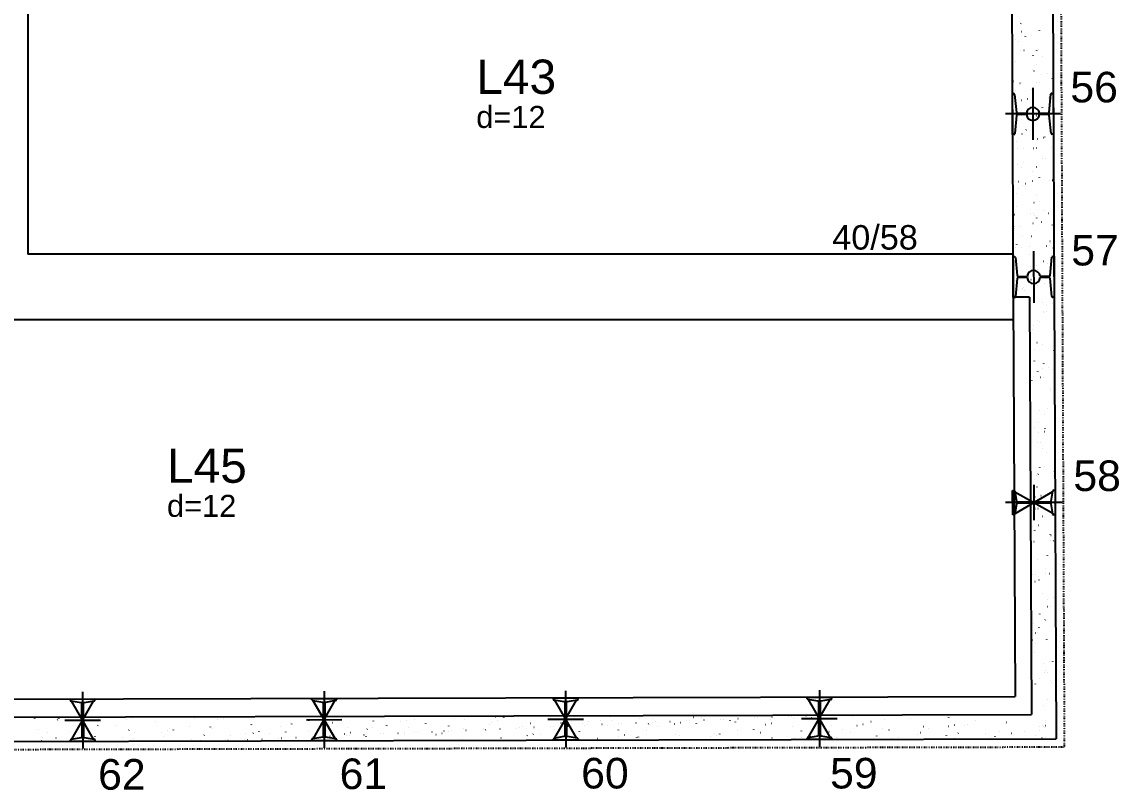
# Model space of a CAD drawing. Header units: millimetres. Extents: x 4424 to 9312, y 4538 to 9372.
# Drawn here: x 7667 to 8340, y 4545 to 5016 of the extents above; entities that cross this region are included whole.
import ezdxf

# ---------------------------------------------------------------- set-up
doc = ezdxf.new("R2010")
doc.units = ezdxf.units.MM
doc.linetypes.add('ESTILO_TQS_0003', pattern=[1.5, 0.5, -0.4, 0.1, -0.5])
for name, color, linetype in [('1', 4, 'Continuous'), ('11', 22, 'Continuous'), ('13', 76, 'Continuous'), ('19', 5, 'Continuous'), ('24', 5, 'ESTILO_TQS_0003'), ('49', 20, 'Continuous'), ('51', 6, 'Continuous'), ('52', 21, 'Continuous'), ('8', 5, 'Continuous')]:
    doc.layers.add(name, color=color, linetype=linetype)
doc.styles.get("Standard").update_dxf_attribs({"font": 'arial.ttf'})

# ---------------------------------------------------------------- blocks, each defined once
blk = doc.blocks.new('_H9EFD498501-001')
for p, q in [((3366.142408, 199.77545), (3366.21563, 199.791683)), ((3369.803518, 200.587099), (3369.87674, 200.603332)), ((3380.198717, 198.944015), (3380.244374, 199.003516)), ((3380.957678, 199.773054), (3380.967467, 199.847413)), ((3404.916519, 195.480906), (3404.989741, 195.497139)), ((3405.165756, 199.856004), (3405.211413, 199.915506)), ((3415.956619, 195.498204), (3415.966408, 195.572562)), ((3422.123736, 199.295654), (3422.196958, 199.311887)), ((3425.784846, 200.107303), (3425.858068, 200.123536)), ((3439.971245, 197.828603), (3439.981035, 197.902962)), ((3460.897847, 195.00111), (3460.971069, 195.017343)), ((3463.883082, 199.378239), (3463.892872, 199.452598)), ((3478.105064, 198.815858), (3478.178286, 198.832091)), ((3481.766174, 199.627507), (3481.839396, 199.64374)), ((3487.721499, 200.370188), (3487.731288, 200.444546)), ((3498.778888, 195.352255), (3498.824545, 195.411757)), ((3498.984813, 195.884152), (3498.994602, 195.95851)), ((3522.89665, 197.433788), (3522.906439, 197.508147)), ((3523.745927, 196.264244), (3523.791584, 196.323746)), ((3534.086392, 198.336062), (3534.159614, 198.352295)), ((3537.747502, 199.147711), (3537.820724, 199.163944)), ((3546.735066, 198.425737), (3546.744855, 198.500095)), ((3548.712966, 197.176233), (3548.758624, 197.235735)), ((3570.749693, 200.756136), (3570.759482, 200.830494)), ((3573.680005, 198.088223), (3573.725663, 198.147724)), ((3581.910217, 195.489337), (3581.920007, 195.563695)), ((3590.06772, 197.856266), (3590.140942, 197.872499)), ((3593.72883, 198.667914), (3593.802052, 198.684147)), ((3598.647044, 199.000212), (3598.692702, 199.059713)), ((3605.748633, 196.481285), (3605.758423, 196.555644)), ((3619.870201, 195.033078), (3619.915858, 195.092579)), ((3623.614084, 199.912201), (3623.659741, 199.971702)), ((3629.76326, 198.811685), (3629.773049, 198.886043)), ((3644.83724, 195.945067), (3644.882897, 196.004568)), ((3646.049048, 197.37647), (3646.12227, 197.392703)), ((3648.581123, 200.82419), (3648.62678, 200.883692)), ((3649.710158, 198.188118), (3649.78338, 198.204351)), ((3653.675097, 200.361321), (3653.684887, 200.435679)), ((3662.890154, 201.110053), (3662.963376, 201.126286)), ((3669.804279, 196.857056), (3669.849936, 196.916558)), ((3677.513513, 201.353269), (3677.515247, 201.366436)), ((3688.776827, 196.867233), (3688.786617, 196.941592)), ((3692.874718, 195.204405), (3692.949647, 195.207676)), ((3694.771318, 197.769045), (3694.816975, 197.828547)), ((3702.030376, 196.896674), (3702.103598, 196.912907)), ((3702.990082, 195.646051), (3703.06501, 195.649322)), ((3704.863297, 195.727837), (3704.938226, 195.731109)), ((3705.691486, 197.708322), (3705.764708, 197.724555)), ((3712.688665, 198.41687), (3712.698454, 198.491228)), ((3713.704874, 196.113869), (3713.779803, 196.11714)), ((3717.341359, 195.557206), (3717.387016, 195.616707)), ((3718.871482, 200.630257), (3718.944704, 200.64649)), ((3719.738357, 198.681034), (3719.784014, 198.740536)), ((3723.820237, 196.555515), (3723.895166, 196.558786)), ((3725.693453, 196.637301), (3725.768381, 196.640573)), ((3734.535029, 197.023333), (3734.609958, 197.026604)), ((3736.527081, 199.408818), (3736.53687, 199.483176)), ((3742.308398, 196.469195), (3742.354055, 196.528696)), ((3744.650393, 197.464979), (3744.725321, 197.468251)), ((3744.705396, 199.593024), (3744.751053, 199.652525)), ((3746.523608, 197.546766), (3746.598537, 197.550037)), ((3747.790395, 194.922782), (3747.800184, 194.99714)), ((3755.365185, 197.932797), (3755.440113, 197.936069)), ((3758.011703, 196.416878), (3758.084926, 196.433111)), ((3761.672813, 197.228526), (3761.746036, 197.244759)), ((3765.480548, 198.374443), (3765.555477, 198.377715)), ((3767.275437, 197.381184), (3767.321094, 197.440685)), ((3767.353763, 198.45623), (3767.428692, 198.459501)), ((3769.672435, 200.505013), (3769.718092, 200.564514)), ((3771.702232, 196.472418), (3771.712022, 196.546777)), ((3774.85281, 200.150461), (3774.926032, 200.166694)), ((3776.19534, 198.842261), (3776.270269, 198.845533)), ((3786.310703, 199.283908), (3786.385632, 199.287179)), ((3788.183919, 199.365694), (3788.258847, 199.368966)), ((3792.242476, 198.293173), (3792.288133, 198.352675)), ((3794.639474, 201.417002), (3794.685131, 201.476503)), ((3795.540648, 197.464367), (3795.550438, 197.538725)), ((3797.025496, 199.751726), (3797.100424, 199.754997)), ((3807.140859, 200.193372), (3807.215787, 200.196643)), ((3809.014074, 200.275158), (3809.089003, 200.27843)), ((3813.993031, 195.937082), (3814.066253, 195.953315)), ((3817.209515, 199.205162), (3817.255172, 199.264664)), ((3817.654141, 196.74873), (3817.727364, 196.764963)), ((3817.855651, 200.66119), (3817.93058, 200.664461)), ((3819.555275, 199.794766), (3819.565064, 199.869124)), ((3827.971014, 201.102836), (3828.045943, 201.106108)), ((3829.84423, 201.184623), (3829.919158, 201.187894)), ((3830.834137, 199.670665), (3830.90736, 199.686898)), ((3838.685806, 201.570654), (3838.760735, 201.573926)), ((3842.176554, 200.117151), (3842.222211, 200.176653)), ((3843.467112, 201.344402), (3843.476902, 201.418761)), ((3854.554216, 195.519915), (3854.564005, 195.594274)), ((3867.143593, 201.029141), (3867.18925, 201.088642)), ((3869.974359, 195.457285), (3870.047581, 195.473518)), ((3873.635469, 196.268934), (3873.708691, 196.285167)), ((3878.568842, 197.850315), (3878.578632, 197.924673)), ((3886.815465, 199.190869), (3886.888687, 199.207102)), ((3902.48068, 199.399951), (3902.490469, 199.474309)), ((3925.955687, 194.977489), (3926.028909, 194.993722)), ((3926.319096, 200.391899), (3926.328885, 200.466258)), ((3929.616797, 195.789138), (3929.690019, 195.805371)), ((3935.789686, 195.613402), (3935.835344, 195.672904)), ((3937.58241, 195.905863), (3937.592199, 195.980222)), ((3942.796793, 198.711073), (3942.870015, 198.727306)), ((3960.756725, 196.525392), (3960.802383, 196.584893)), ((3961.494247, 197.4555), (3961.504036, 197.529858)), ((3368.206365, 192.956619), (3368.216155, 193.030978)), ((3373.943693, 190.792309), (3373.98935, 190.851811)), ((3388.075413, 191.747323), (3388.148635, 191.763556)), ((3391.736523, 192.558971), (3391.809745, 192.575204)), ((3392.118202, 194.506255), (3392.127992, 194.580614)), ((3398.910732, 191.704299), (3398.956389, 191.7638)), ((3403.205306, 188.681769), (3403.215095, 188.756127)), ((3423.877771, 192.616288), (3423.923428, 192.675789)), ((3427.219933, 191.012168), (3427.229722, 191.086526)), ((3444.056741, 191.267527), (3444.129963, 191.28376)), ((3445.100927, 188.649154), (3445.146585, 188.708655)), ((3447.717851, 192.079175), (3447.791073, 192.095408)), ((3448.84481, 193.528277), (3448.890467, 193.587778)), ((3451.13177, 192.561804), (3451.141559, 192.636163)), ((3470.067967, 189.561143), (3470.113624, 189.620644)), ((3473.811849, 194.440266), (3473.857506, 194.499767)), ((3474.970186, 193.553753), (3474.979975, 193.628111)), ((3486.2335, 189.067717), (3486.243289, 189.142075)), ((3495.035006, 190.473132), (3495.080663, 190.532634)), ((3500.038069, 190.78773), (3500.111291, 190.803963)), ((3503.699179, 191.599379), (3503.772401, 191.615612)), ((3510.145337, 190.617353), (3510.155127, 190.691711)), ((3516.879175, 194.521314), (3516.952397, 194.537547)), ((3517.605046, 188.261292), (3517.650704, 188.320794)), ((3520.002045, 191.385121), (3520.047702, 191.444623)), ((3533.983753, 191.609301), (3533.993543, 191.68366)), ((3536.348838, 188.370337), (3536.423767, 188.373608)), ((3538.222054, 188.452123), (3538.296982, 188.455395)), ((3542.572085, 189.173282), (3542.617743, 189.232783)), ((3544.969084, 192.29711), (3545.014741, 192.356612)), ((3547.063631, 188.838155), (3547.138559, 188.841426)), ((3556.019397, 190.307934), (3556.092619, 190.324167)), ((3557.178994, 189.279801), (3557.253922, 189.283073)), ((3557.99838, 193.939701), (3558.008169, 194.014059)), ((3559.052209, 189.361588), (3559.127138, 189.364859)), ((3559.680507, 191.119583), (3559.753729, 191.135816)), ((3567.539125, 190.085271), (3567.584782, 190.144772)), ((3567.893786, 189.747619), (3567.968715, 189.750891)), ((3569.158905, 188.672902), (3569.168694, 188.74726)), ((3569.936123, 193.2091), (3569.98178, 193.268601)), ((3572.860503, 194.041518), (3572.933725, 194.057751)), ((3578.009149, 190.189265), (3578.084078, 190.192537)), ((3579.882365, 190.271052), (3579.957293, 190.274323)), ((3588.723941, 190.657083), (3588.79887, 190.660355)), ((3592.506164, 190.99726), (3592.551821, 191.056761)), ((3592.997321, 189.66485), (3593.00711, 189.739209)), ((3594.903162, 194.121089), (3594.948819, 194.18059)), ((3598.839305, 191.09873), (3598.914233, 191.102001)), ((3600.71252, 191.180516), (3600.787449, 191.183787)), ((3609.554097, 191.566548), (3609.629025, 191.569819)), ((3612.000724, 189.828138), (3612.073947, 189.844371)), ((3615.661834, 190.639787), (3615.735057, 190.65602)), ((3617.011947, 191.995249), (3617.021737, 192.069608)), ((3617.473203, 191.909249), (3617.51886, 191.968751)), ((3619.66946, 192.008194), (3619.744389, 192.011465)), ((3621.542675, 192.08998), (3621.617604, 192.093252)), ((3628.841831, 193.561722), (3628.915053, 193.577955)), ((3630.384252, 192.476012), (3630.459181, 192.479283)), ((3640.499615, 192.917658), (3640.574544, 192.92093)), ((3640.923785, 193.544886), (3640.933574, 193.619244)), ((3642.372831, 192.999444), (3642.44776, 193.002716)), ((3642.440242, 192.821238), (3642.485899, 192.88074)), ((3651.214408, 193.385476), (3651.289336, 193.388748)), ((3661.329771, 193.827122), (3661.4047, 193.830394)), ((3663.202986, 193.908909), (3663.277915, 193.91218)), ((3664.762201, 194.536834), (3664.77199, 194.611192)), ((3667.407281, 193.733227), (3667.452938, 193.792729)), ((3667.982052, 189.348342), (3668.055274, 189.364575)), ((3671.643162, 190.159991), (3671.716385, 190.176224)), ((3672.044563, 194.29494), (3672.119492, 194.298212)), ((3676.025515, 190.050798), (3676.035304, 190.125156)), ((3682.159926, 194.736587), (3682.234855, 194.739858)), ((3684.033142, 194.818373), (3684.10807, 194.821644)), ((3684.823158, 193.081926), (3684.896381, 193.098159)), ((3692.37432, 194.645217), (3692.419977, 194.704718)), ((3699.937352, 191.600434), (3699.947142, 191.674793)), ((3723.775768, 192.592383), (3723.785558, 192.666741)), ((3723.96338, 188.868546), (3724.036602, 188.884779)), ((3727.62449, 189.680195), (3727.697712, 189.696428)), ((3736.053374, 188.317489), (3736.099031, 188.376991)), ((3740.804486, 192.602129), (3740.877708, 192.618362)), ((3758.950919, 189.655983), (3758.960709, 189.730341)), ((3761.020413, 189.229478), (3761.06607, 189.28898)), ((3779.944708, 188.38875), (3780.01793, 188.404983)), ((3782.789336, 190.647932), (3782.799125, 190.72229)), ((3783.605818, 189.200399), (3783.67904, 189.216632)), ((3785.987452, 190.141468), (3786.033109, 190.200969)), ((3796.785814, 192.122333), (3796.859036, 192.138566)), ((3806.803962, 192.978331), (3806.813752, 193.052689)), ((3810.954491, 191.053457), (3811.000148, 191.112958)), ((3830.7158, 194.527967), (3830.725589, 194.602325)), ((3835.92153, 191.965446), (3835.967187, 192.024947)), ((3839.587146, 188.720602), (3839.660368, 188.736835)), ((3841.802903, 188.70348), (3841.812693, 188.777839)), ((3852.767142, 191.642537), (3852.840364, 191.65877)), ((3860.888569, 192.877435), (3860.934226, 192.936936)), ((3865.81753, 191.033879), (3865.827319, 191.108238)), ((3882.111726, 188.910301), (3882.157383, 188.969803)), ((3885.855608, 193.789424), (3885.901265, 193.848926)), ((3889.729367, 192.583516), (3889.739156, 192.657874)), ((3895.568474, 188.240806), (3895.641696, 188.257039)), ((3907.078765, 189.82229), (3907.124422, 189.881792)), ((3908.74847, 191.162741), (3908.821692, 191.178974)), ((3910.822647, 194.701413), (3910.868304, 194.760915)), ((3913.567783, 193.575464), (3913.577573, 193.649823)), ((3924.831097, 189.089428), (3924.840887, 189.163786)), ((3932.045804, 190.734279), (3932.091461, 190.793781)), ((3948.742934, 190.639064), (3948.752724, 190.713423)), ((3954.615845, 188.52244), (3954.661502, 188.581941)), ((3957.012843, 191.646269), (3957.0585, 191.70577)), ((3964.729798, 190.682945), (3964.80302, 190.699178)), ((3972.581351, 191.631013), (3972.59114, 191.705371)), ((3979.582884, 189.434429), (3979.628541, 189.49393)), ((3981.937015, 194.497693), (3982.010237, 194.513926)), ((3981.979882, 192.558258), (3982.025539, 192.617759)), ((3360.316587, 185.593339), (3360.316587, 185.593339)), ((3360.316587, 185.593339), (3360.316587, 185.593339)), ((3367.239192, 185.61021), (3367.239192, 185.61021)), ((3367.239192, 185.61021), (3367.239192, 185.61021)), ((3367.239192, 185.61021), (3367.239192, 185.61021)), ((3369.97244, 185.616872), (3369.97244, 185.616872)), ((3369.97244, 185.616872), (3369.97244, 185.616872)), ((3369.97244, 185.616872), (3369.97244, 185.616872)), ((3370.19981, 185.913186), (3370.245467, 185.972688)), ((3370.868196, 187.932574), (3370.941418, 187.948807)), ((3379.096909, 185.639109), (3379.096909, 185.639109)), ((3379.096909, 185.639109), (3379.096909, 185.639109)), ((3379.36689, 187.68982), (3379.376679, 187.764179)), ((3390.954625, 185.668008), (3390.954625, 185.668008)), ((3390.954625, 185.668008), (3390.954625, 185.668008)), ((3394.285152, 185.676125), (3394.285152, 185.676125)), ((3394.285152, 185.676125), (3394.285152, 185.676125)), ((3394.285152, 185.676125), (3394.285152, 185.676125)), ((3395.166849, 186.825176), (3395.212507, 186.884677)), ((3402.812341, 185.696906), (3402.812341, 185.696906)), ((3414.670058, 185.725805), (3414.670058, 185.725805)), ((3418.597863, 185.735378), (3418.597863, 185.735378)), ((3418.597863, 185.735378), (3418.597863, 185.735378)), ((3418.597863, 185.735378), (3418.597863, 185.735378)), ((3419.108443, 185.736622), (3419.108443, 185.736622)), ((3419.108443, 185.736622), (3419.108443, 185.736622)), ((3420.133888, 187.737165), (3420.179546, 187.796666)), ((3426.527774, 185.754704), (3426.527774, 185.754704)), ((3426.527774, 185.754704), (3426.527774, 185.754704)), ((3426.527774, 185.754704), (3426.527774, 185.754704)), ((3426.849524, 187.452778), (3426.922746, 187.469011)), ((3438.385491, 185.783603), (3438.390247, 185.819727)), ((3438.385491, 185.783603), (3438.385491, 185.783603)), ((3438.385491, 185.783603), (3438.385491, 185.783603)), ((3442.910575, 185.794631), (3442.910575, 185.794631)), ((3442.910575, 185.794631), (3442.910575, 185.794631)), ((3442.910575, 185.794631), (3442.910575, 185.794631)), ((3450.243207, 185.812501), (3450.243207, 185.812501)), ((3450.243207, 185.812501), (3450.243207, 185.812501)), ((3462.100924, 185.8414), (3462.100924, 185.8414)), ((3462.218873, 186.737317), (3462.228663, 186.811676)), ((3467.223287, 185.853884), (3467.223287, 185.853884)), ((3467.223287, 185.853884), (3467.223287, 185.853884)), ((3467.670968, 186.437314), (3467.716625, 186.496816)), ((3473.95864, 185.870299), (3473.95864, 185.870299)), ((3477.900299, 185.879905), (3477.900299, 185.879905)), ((3477.900299, 185.879905), (3477.900299, 185.879905)), ((3479.391825, 185.88354), (3479.391825, 185.88354)), ((3479.391825, 185.88354), (3479.391825, 185.88354)), ((3482.830852, 186.972982), (3482.904074, 186.989215)), ((3484.573164, 186.109762), (3484.648093, 186.113034)), ((3485.816357, 185.899197), (3485.816357, 185.899197)), ((3485.816357, 185.899197), (3485.816357, 185.899197)), ((3485.816357, 185.899197), (3485.816357, 185.899197)), ((3491.535998, 185.913137), (3491.535998, 185.913137)), ((3491.535998, 185.913137), (3491.535998, 185.913137)), ((3492.638007, 187.349303), (3492.683665, 187.408805)), ((3494.688528, 186.551409), (3494.763456, 186.55468)), ((3496.561743, 186.633195), (3496.636672, 186.636466)), ((3497.674073, 185.928096), (3497.674073, 185.928096)), ((3497.674073, 185.928096), (3497.674073, 185.928096)), ((3497.674073, 185.928096), (3497.674073, 185.928096)), ((3505.40332, 187.019226), (3505.478248, 187.022498)), ((3509.531789, 185.956995), (3509.531789, 185.956995)), ((3509.531789, 185.956995), (3509.531789, 185.956995)), ((3515.518683, 187.460873), (3515.593612, 187.464144)), ((3515.84871, 185.97239), (3515.84871, 185.97239)), ((3515.84871, 185.97239), (3515.84871, 185.97239)), ((3517.391898, 187.542659), (3517.466827, 187.545931)), ((3521.389506, 185.985894), (3521.389506, 185.985894)), ((3521.389506, 185.985894), (3521.389506, 185.985894)), ((3526.233475, 187.928691), (3526.308404, 187.931962)), ((3533.247222, 186.014792), (3533.247222, 186.014792)), ((3536.692155, 186.023188), (3536.692155, 186.023188)), ((3536.692155, 186.023188), (3536.692155, 186.023188)), ((3538.812179, 186.493186), (3538.885402, 186.509419)), ((3540.161421, 186.031643), (3540.161421, 186.031643)), ((3540.161421, 186.031643), (3540.161421, 186.031643)), ((3545.104939, 186.043691), (3545.104939, 186.043691)), ((3545.104939, 186.043691), (3545.104939, 186.043691)), ((3545.104939, 186.043691), (3545.104939, 186.043691)), ((3545.247067, 187.123265), (3545.256857, 187.197624)), ((3556.962655, 186.07259), (3556.962655, 186.07259)), ((3556.962655, 186.07259), (3556.962655, 186.07259)), ((3556.962655, 186.07259), (3556.962655, 186.07259)), ((3564.474133, 186.090896), (3564.474133, 186.090896)), ((3564.474133, 186.090896), (3564.474133, 186.090896)), ((3568.820372, 186.101488), (3568.820372, 186.101488)), ((3568.820372, 186.101488), (3568.820372, 186.101488)), ((3580.678088, 186.130387), (3580.678088, 186.130387)), ((3580.678088, 186.130387), (3580.678088, 186.130387)), ((3588.786845, 186.150149), (3588.786845, 186.150149)), ((3588.786845, 186.150149), (3588.786845, 186.150149)), ((3592.535805, 186.159286), (3592.535805, 186.159286)), ((3595.484011, 186.166471), (3595.484011, 186.166471)), ((3595.484011, 186.166471), (3595.484011, 186.166471)), ((3595.484011, 186.166471), (3595.484011, 186.166471)), ((3604.393521, 186.188185), (3604.393521, 186.188185)), ((3613.099556, 186.209402), (3613.099556, 186.209402)), ((3613.099556, 186.209402), (3613.099556, 186.209402)), ((3616.251237, 186.217083), (3616.251237, 186.217083)), ((3616.251237, 186.217083), (3616.251237, 186.217083)), ((3616.251237, 186.217083), (3616.251237, 186.217083)), ((3628.108954, 186.245982), (3628.108954, 186.245982)), ((3628.108954, 186.245982), (3628.108954, 186.245982)), ((3628.172472, 186.72845), (3628.182262, 186.802809)), ((3637.412268, 186.268655), (3637.412268, 186.268655)), ((3637.412268, 186.268655), (3637.412268, 186.268655)), ((3639.96667, 186.274881), (3639.96667, 186.274881)), ((3639.96667, 186.274881), (3639.96667, 186.274881)), ((3651.824387, 186.303779), (3651.824387, 186.303779)), ((3652.010888, 187.720399), (3652.020678, 187.794757)), ((3654.275867, 186.309754), (3654.275867, 186.309754)), ((3654.275867, 186.309754), (3654.275867, 186.309754)), ((3654.275867, 186.309754), (3654.275867, 186.309754)), ((3661.72498, 186.327908), (3661.72498, 186.327908)), ((3661.72498, 186.327908), (3661.72498, 186.327908)), ((3663.682103, 186.332678), (3663.682103, 186.332678)), ((3675.53982, 186.361577), (3675.53982, 186.361577)), ((3675.53982, 186.361577), (3675.53982, 186.361577)), ((3675.53982, 186.361577), (3675.53982, 186.361577)), ((3686.037691, 186.387161), (3686.037691, 186.387161)), ((3686.119296, 186.493511), (3686.164953, 186.553012)), ((3687.397536, 186.390476), (3687.397536, 186.390476)), ((3687.397536, 186.390476), (3687.397536, 186.390476)), ((3687.397536, 186.390476), (3687.397536, 186.390476)), ((3699.255253, 186.419374), (3699.255253, 186.419374)), ((3699.255253, 186.419374), (3699.255253, 186.419374)), ((3710.350403, 186.446415), (3710.350403, 186.446415)), ((3711.086335, 187.4055), (3711.131992, 187.465002)), ((3711.112969, 186.448273), (3711.112969, 186.448273)), ((3711.112969, 186.448273), (3711.112969, 186.448273)), ((3713.067723, 186.453037), (3713.067723, 186.453037)), ((3713.067723, 186.453037), (3713.067723, 186.453037)), ((3713.067723, 186.453037), (3713.067723, 186.453037)), ((3722.970685, 186.477172), (3722.970685, 186.477172)), ((3734.663114, 186.505668), (3734.663114, 186.505668)), ((3734.828402, 186.50607), (3734.828402, 186.50607)), ((3734.828402, 186.50607), (3734.828402, 186.50607)), ((3734.828402, 186.50607), (3734.828402, 186.50607)), ((3735.039082, 188.106347), (3735.048872, 188.180705)), ((3746.686118, 186.534969), (3746.686118, 186.534969)), ((3746.686118, 186.534969), (3746.686118, 186.534969)), ((3746.686118, 186.534969), (3746.686118, 186.534969)), ((3758.543835, 186.563868), (3758.543835, 186.563868)), ((3758.543835, 186.563868), (3758.543835, 186.563868)), ((3758.975826, 186.564921), (3758.975826, 186.564921)), ((3770.401551, 186.592767), (3770.401551, 186.592767)), ((3770.401551, 186.592767), (3770.401551, 186.592767)), ((3771.859578, 186.59632), (3771.859578, 186.59632)), ((3771.859578, 186.59632), (3771.859578, 186.59632)), ((3771.859578, 186.59632), (3771.859578, 186.59632)), ((3782.259268, 186.621665), (3782.259268, 186.621665)), ((3783.288538, 186.624174), (3783.288538, 186.624174)), ((3794.116984, 186.650564), (3794.116984, 186.650564)), ((3805.974701, 186.679463), (3805.974701, 186.679463)), ((3805.974701, 186.679463), (3805.974701, 186.679463)), ((3805.974701, 186.679463), (3805.974701, 186.679463)), ((3807.601249, 186.683427), (3807.601249, 186.683427)), ((3817.832417, 186.708361), (3817.832417, 186.708361)), ((3817.832417, 186.708361), (3817.832417, 186.708361)), ((3817.964487, 187.711532), (3817.974276, 187.78589)), ((3829.690133, 186.73726), (3829.690133, 186.73726)), ((3829.690133, 186.73726), (3829.690133, 186.73726)), ((3830.651434, 186.739603), (3830.651434, 186.739603)), ((3830.651434, 186.739603), (3830.651434, 186.739603)), ((3830.651434, 186.739603), (3830.651434, 186.739603)), ((3831.913961, 186.74268), (3831.913961, 186.74268)), ((3831.913961, 186.74268), (3831.913961, 186.74268)), ((3831.913961, 186.74268), (3831.913961, 186.74268)), ((3832.177647, 187.086323), (3832.223305, 187.145824)), ((3835.926036, 187.908954), (3835.999258, 187.925187)), ((3841.54785, 186.766159), (3841.54785, 186.766159)), ((3853.405566, 186.795058), (3853.405566, 186.795058)), ((3856.226673, 186.801933), (3856.226673, 186.801933)), ((3856.226673, 186.801933), (3856.226673, 186.801933)), ((3856.226673, 186.801933), (3856.226673, 186.801933)), ((3857.144687, 187.998312), (3857.190344, 188.057813)), ((3865.263283, 186.823956), (3865.263283, 186.823956)), ((3865.263283, 186.823956), (3865.263283, 186.823956)), ((3865.263283, 186.823956), (3865.263283, 186.823956)), ((3877.120999, 186.852855), (3877.120999, 186.852855)), ((3877.120999, 186.852855), (3877.120999, 186.852855)), ((3877.120999, 186.852855), (3877.120999, 186.852855)), ((3880.539384, 186.861186), (3880.539384, 186.861186)), ((3880.539384, 186.861186), (3880.539384, 186.861186)), ((3880.539384, 186.861186), (3880.539384, 186.861186)), ((3888.978716, 186.881754), (3888.978716, 186.881754)), ((3888.978716, 186.881754), (3888.978716, 186.881754)), ((3889.44329, 186.882886), (3889.44329, 186.882886)), ((3889.44329, 186.882886), (3889.44329, 186.882886)), ((3889.44329, 186.882886), (3889.44329, 186.882886)), ((3891.907364, 187.429158), (3891.980586, 187.445391)), ((3900.836432, 186.910652), (3900.836432, 186.910652)), ((3900.836432, 186.910652), (3900.836432, 186.910652)), ((3904.852096, 186.920439), (3904.852096, 186.920439)), ((3904.852096, 186.920439), (3904.852096, 186.920439)), ((3904.852096, 186.920439), (3904.852096, 186.920439)), ((3912.694149, 186.939551), (3912.694149, 186.939551)), ((3924.551865, 186.96845), (3924.551865, 186.96845)), ((3924.551865, 186.96845), (3924.551865, 186.96845)), ((3924.551865, 186.96845), (3924.551865, 186.96845)), ((3929.164807, 186.979692), (3929.164807, 186.979692)), ((3929.164807, 186.979692), (3929.164807, 186.979692)), ((3929.648805, 187.610451), (3929.694463, 187.669952)), ((3936.409582, 186.997349), (3936.409582, 186.997349)), ((3936.409582, 186.997349), (3936.409582, 186.997349)), ((3936.409582, 186.997349), (3936.409582, 186.997349)), ((3948.235146, 187.026169), (3948.235146, 187.026169)), ((3948.267298, 187.026247), (3948.267298, 187.026247)), ((3948.267298, 187.026247), (3948.267298, 187.026247)), ((3951.549802, 187.76101), (3951.623024, 187.777243)), ((3953.477519, 187.038945), (3953.477519, 187.038945)), ((3953.477519, 187.038945), (3953.477519, 187.038945)), ((3960.125014, 187.055146), (3960.125014, 187.055146)), ((3960.125014, 187.055146), (3960.125014, 187.055146)), ((3967.074303, 187.072082), (3967.074303, 187.072082)), ((3967.074303, 187.072082), (3967.074303, 187.072082)), ((3971.982731, 187.084045), (3971.982731, 187.084045)), ((3973.209078, 187.339932), (3973.284007, 187.343204)), ((3977.790231, 187.098198), (3977.790231, 187.098198)), ((3977.790231, 187.098198), (3977.790231, 187.098198)), ((3983.324441, 187.781579), (3983.39937, 187.78485)), ((3983.840447, 187.112943), (3983.840447, 187.112943)), ((3983.840447, 187.112943), (3983.840447, 187.112943)), ((3983.840447, 187.112943), (3983.840447, 187.112943)), ((3983.844665, 187.144977), (3983.854454, 187.219335)), ((3985.197657, 187.863365), (3985.272585, 187.866636))]:
    blk.add_line(p, q)
blk = doc.blocks.new('_H9EFD498501-003')
for p, q in [((3970.483729, 625.894996), (3970.493519, 625.969354)), ((3970.874642, 620.845282), (3970.920299, 620.904784)), ((3976.82376, 618.752516), (3976.896983, 618.768749)), ((3981.747043, 621.40896), (3981.756833, 621.483318)), ((3990.003756, 621.674451), (3990.024883, 621.679134)), ((3965.049545, 616.142235), (3965.049545, 616.142235)), ((3965.049545, 616.142235), (3965.049545, 616.142235)), ((3965.049545, 616.142235), (3965.049545, 616.142235)), ((3965.062462, 613.270701), (3965.062462, 613.270701)), ((3965.062462, 613.270701), (3965.062462, 613.270701)), ((3965.062462, 613.270701), (3965.062462, 613.270701)), ((3967.130759, 615.966159), (3967.176416, 616.025661)), ((3968.995731, 614.592525), (3969.00552, 614.666883)), ((3973.16265, 617.940867), (3973.235873, 617.9571)), ((3989.7008, 613.75432), (3989.746457, 613.813821)), ((3965.080899, 609.171877), (3965.080899, 609.171877)), ((3965.080899, 609.171877), (3965.080899, 609.171877)), ((3965.080899, 609.171877), (3965.080899, 609.171877)), ((3970.406717, 609.404407), (3970.481646, 609.407678)), ((3972.279933, 609.486193), (3972.354861, 609.489465)), ((3977.888438, 606.097991), (3977.96166, 606.114224)), ((3980.156255, 609.325726), (3980.166045, 609.400084)), ((3981.121509, 609.872225), (3981.196438, 609.875496)), ((3983.445777, 605.602614), (3983.491434, 605.662115)), ((3965.107472, 603.264519), (3965.107472, 603.264519)), ((3965.107472, 603.264519), (3965.107472, 603.264519)), ((3967.404943, 602.50929), (3967.414732, 602.583649)), ((3979.701894, 600.723491), (3979.747551, 600.782992)), ((3977.304896, 597.599662), (3977.350553, 597.659164)), ((3978.492046, 596.684804), (3978.501836, 596.759162)), ((3982.980336, 594.33628), (3983.053559, 594.352513)), ((3986.641446, 595.147929), (3986.714669, 595.164162)), ((3989.75536, 592.198767), (3989.76515, 592.273126)), ((3965.165399, 590.386804), (3965.165399, 590.386804)), ((3965.165399, 590.386804), (3965.165399, 590.386804)), ((3965.171315, 589.07169), (3965.171315, 589.07169)), ((3965.171315, 589.07169), (3965.171315, 589.07169)), ((3965.186663, 585.659782), (3965.186663, 585.659782)), ((3965.740734, 589.868368), (3965.750523, 589.942727)), ((3965.773119, 590.521532), (3965.846341, 590.537765)), ((3969.833693, 589.275253), (3969.908622, 589.278525)), ((3971.049872, 589.447957), (3971.095529, 589.507458)), ((3977.004048, 585.382332), (3977.013837, 585.456691)), ((3979.949056, 589.7169), (3980.023985, 589.720171)), ((3981.822272, 589.798686), (3981.8972, 589.801958)), ((3965.203893, 581.829329), (3965.203893, 581.829329)), ((3965.203893, 581.829329), (3965.203893, 581.829329)), ((3965.203893, 581.829329), (3965.203893, 581.829329)), ((3967.305989, 584.568834), (3967.351646, 584.628335)), ((3970.865018, 578.759821), (3970.93824, 578.776054)), ((3974.526128, 579.57147), (3974.59935, 579.587703)), ((3987.706124, 582.493405), (3987.779346, 582.509638)), ((3988.164572, 580.115533), (3988.174362, 580.189892)), ((3989.87603, 582.356994), (3989.921687, 582.416495)), ((3965.223327, 577.509088), (3965.223327, 577.509088)), ((3965.223327, 577.509088), (3965.223327, 577.509088)), ((3965.223327, 577.509088), (3965.223327, 577.509088)), ((3975.41326, 573.299098), (3975.423049, 573.373456)), ((3983.621006, 574.205288), (3983.666663, 574.26479)), ((3965.261731, 568.971503), (3965.261731, 568.971503)), ((3965.261731, 568.971503), (3965.261731, 568.971503)), ((3965.261731, 568.971503), (3965.261731, 568.971503)), ((3968.66124, 569.119928), (3968.736169, 569.1232)), ((3970.534455, 569.201715), (3970.609384, 569.204986)), ((3975.590805, 566.916945), (3975.664027, 566.933178)), ((3977.480125, 566.202337), (3977.525783, 566.261838)), ((3979.376032, 569.587746), (3979.450961, 569.591018)), ((3979.877124, 569.326165), (3979.922781, 569.385667)), ((3986.500363, 567.474611), (3986.510153, 567.54897)), ((3989.491395, 570.029393), (3989.566324, 570.032664)), ((3965.281254, 564.631373), (3965.281254, 564.631373)), ((3965.281254, 564.631373), (3965.281254, 564.631373)), ((3971.225102, 558.050631), (3971.270759, 558.110132)), ((3973.749051, 560.658176), (3973.75884, 560.732534)), ((3965.339181, 551.753657), (3965.339181, 551.753657)), ((3965.339181, 551.753657), (3965.339181, 551.753657)), ((3965.339181, 551.753657), (3965.339181, 551.753657)), ((3967.481219, 553.171508), (3967.526876, 553.231009)), ((3980.682704, 555.155234), (3980.755926, 555.171467)), ((3984.343814, 555.966883), (3984.417036, 555.983116)), ((3985.012365, 556.17214), (3985.022154, 556.246498)), ((3965.345325, 550.387956), (3965.345325, 550.387956)), ((3965.345325, 550.387956), (3965.345325, 550.387956)), ((3965.345325, 550.387956), (3965.345325, 550.387956)), ((3965.352147, 548.871316), (3965.352147, 548.871316)), ((3965.352147, 548.871316), (3965.352147, 548.871316)), ((3968.088216, 548.990775), (3968.163145, 548.994046)), ((3972.261052, 549.355705), (3972.270842, 549.430063)), ((3978.203579, 549.432421), (3978.278508, 549.435693)), ((3980.076795, 549.514208), (3980.151723, 549.517479)), ((3988.918371, 549.900239), (3988.9933, 549.903511)), ((3990.05126, 550.959668), (3990.096917, 551.01917)), ((3965.397109, 538.875942), (3965.397109, 538.875942)), ((3965.397109, 538.875942), (3965.397109, 538.875942)), ((3965.397109, 538.875942), (3965.397109, 538.875942)), ((3968.567385, 539.578775), (3968.640607, 539.595008)), ((3972.228495, 540.390424), (3972.301717, 540.406657)), ((3980.052353, 537.92884), (3980.098011, 537.988341)), ((3983.421577, 544.088906), (3983.431366, 544.163264)), ((3983.796236, 542.807963), (3983.841893, 542.867464)), ((3985.408491, 543.312359), (3985.481713, 543.328592)), ((3970.670264, 537.27247), (3970.680054, 537.346829)), ((3977.655355, 534.805011), (3977.701012, 534.864512)), ((3981.757368, 531.447984), (3981.767157, 531.522342)), ((3965.442563, 528.771128), (3965.442563, 528.771128)), ((3965.442563, 528.771128), (3965.442563, 528.771128)), ((3965.442563, 528.771128), (3965.442563, 528.771128)), ((3965.455036, 525.998226), (3965.455036, 525.998226)), ((3965.455036, 525.998226), (3965.455036, 525.998226)), ((3966.915763, 528.83545), (3966.990692, 528.838721)), ((3968.788978, 528.917236), (3968.863907, 528.920508)), ((3969.006055, 524.631548), (3969.015845, 524.705907)), ((3971.400332, 526.653305), (3971.445989, 526.712807)), ((3973.293173, 527.735899), (3973.366395, 527.752132)), ((3977.630555, 529.303268), (3977.705484, 529.306539)), ((3987.745918, 529.744914), (3987.820847, 529.748185)), ((3989.619134, 529.8267), (3989.694062, 529.829972)), ((3965.486756, 518.946583), (3965.486756, 518.946583)), ((3965.486756, 518.946583), (3965.486756, 518.946583)), ((3965.486756, 518.946583), (3965.486756, 518.946583)), ((3967.656449, 521.774182), (3967.702106, 521.833684)), ((3980.269369, 520.145512), (3980.279159, 520.219871)), ((3990.22649, 519.562343), (3990.272147, 519.621844)), ((3965.512963, 513.120511), (3965.512963, 513.120511)), ((3965.512963, 513.120511), (3965.512963, 513.120511)), ((3965.512963, 513.120511), (3965.512963, 513.120511)), ((3967.518057, 513.329077), (3967.527846, 513.403435)), ((3978.385071, 515.974189), (3978.458293, 515.990421)), ((3982.046181, 516.785837), (3982.119403, 516.80207)), ((3983.971466, 511.410637), (3984.017123, 511.470139)), ((3965.532978, 508.670941), (3965.532978, 508.670941)), ((3965.532978, 508.670941), (3965.532978, 508.670941)), ((3966.342739, 508.706296), (3966.417668, 508.709568)), ((3976.458102, 509.147943), (3976.533031, 509.151214)), ((3978.331318, 509.229729), (3978.406246, 509.233)), ((3978.678581, 508.062278), (3978.688371, 508.136636)), ((3980.227583, 506.531514), (3980.27324, 506.591016)), ((3987.172894, 509.615761), (3987.247823, 509.619032)), ((3965.57089, 500.242795), (3965.57089, 500.242795)), ((3965.57089, 500.242795), (3965.57089, 500.242795)), ((3965.57089, 500.242795), (3965.57089, 500.242795)), ((3965.578302, 498.595175), (3965.578302, 498.595175)), ((3965.578302, 498.595175), (3965.578302, 498.595175)), ((3965.927269, 501.245843), (3965.937058, 501.320201)), ((3966.269753, 500.397729), (3966.342975, 500.413962)), ((3969.930863, 501.209378), (3970.004085, 501.225611)), ((3977.830585, 503.407685), (3977.876242, 503.467187)), ((3983.110859, 504.131313), (3983.184081, 504.147546)), ((3989.765685, 502.237791), (3989.775474, 502.31215)), ((3971.575561, 495.25598), (3971.621219, 495.315481)), ((3977.014372, 495.421356), (3977.024162, 495.495714)), ((3988.202757, 492.369602), (3988.275979, 492.385835)), ((3988.277686, 490.93532), (3988.287476, 491.009678)), ((3965.623394, 488.570754), (3965.623394, 488.570754)), ((3965.628187, 487.505211), (3965.628187, 487.505211)), ((3965.628187, 487.505211), (3965.628187, 487.505211)), ((3965.628187, 487.505211), (3965.628187, 487.505211)), ((3965.628818, 487.36508), (3965.628818, 487.36508)), ((3965.628818, 487.36508), (3965.628818, 487.36508)), ((3967.043501, 488.632758), (3967.11843, 488.636029)), ((3967.831679, 490.376857), (3967.877336, 490.436358)), ((3970.99554, 488.554854), (3971.068762, 488.571086)), ((3975.526374, 484.118885), (3975.536163, 484.193243)), ((3975.885078, 489.018789), (3975.960007, 489.022061)), ((3986.000441, 489.460436), (3986.07537, 489.463707)), ((3987.873657, 489.542222), (3987.948585, 489.545493)), ((3990.40172, 488.165017), (3990.447377, 488.224519)), ((3979.748549, 477.604791), (3979.821771, 477.621024)), ((3984.146696, 480.013311), (3984.192353, 480.072813)), ((3986.686898, 478.852086), (3986.696688, 478.926444)), ((3965.686745, 474.487364), (3965.686745, 474.487364)), ((3965.686745, 474.487364), (3965.686745, 474.487364)), ((3965.686745, 474.487364), (3965.686745, 474.487364)), ((3973.935586, 472.03565), (3973.945375, 472.110009)), ((3976.087439, 476.793143), (3976.160661, 476.809376)), ((3978.005815, 472.01036), (3978.051472, 472.069861)), ((3980.402813, 475.134188), (3980.44847, 475.19369)), ((3967.075465, 468.530019), (3967.075465, 468.530019)), ((3967.075465, 468.530019), (3967.075465, 468.530019)), ((3967.075465, 468.530019), (3967.075465, 468.530019)), ((3971.750791, 463.858654), (3971.796448, 463.918156)), ((3974.712625, 468.863464), (3974.787554, 468.866736)), ((3976.585841, 468.94525), (3976.660769, 468.948522)), ((3980.813226, 464.950267), (3980.886448, 464.9665)), ((3985.022689, 466.211164), (3985.032479, 466.285522)), ((3985.427417, 469.331282), (3985.502346, 469.334554)), ((3971.351236, 463.337944), (3971.351236, 463.337944)), ((3971.689225, 462.927524), (3971.689225, 462.927524)), ((3971.689225, 462.927524), (3971.689225, 462.927524)), ((3972.592134, 461.83112), (3972.592134, 461.83112)), ((3972.592134, 461.83112), (3972.592134, 461.83112)), ((3975.792738, 450.946694), (3975.792738, 450.946694)), ((3975.792738, 450.946694), (3975.792738, 450.946694)), ((3975.792738, 450.946694), (3975.792738, 450.946694)), ((3983.534691, 454.908692), (3983.54448, 454.983051)), ((3985.905125, 453.188556), (3985.978347, 453.204789)), ((3989.566235, 454.000204), (3989.639457, 454.016437)), ((3990.576949, 456.767691), (3990.622607, 456.827193)), ((3975.802363, 448.806908), (3975.802363, 448.806908)), ((3975.802363, 448.806908), (3975.802363, 448.806908)), ((3975.802363, 448.806908), (3975.802363, 448.806908)), ((3980.578043, 443.736863), (3980.6237, 443.796364)), ((3984.254964, 449.175957), (3984.329893, 449.179228)), ((3984.321926, 448.615986), (3984.367583, 448.675487)), ((3986.12818, 449.257743), (3986.203108, 449.261015)), ((3975.850665, 438.068978), (3975.850665, 438.068978)), ((3975.852869, 437.578897), (3975.852869, 437.578897)), ((3975.852869, 437.578897), (3975.852869, 437.578897)), ((3977.450916, 438.423745), (3977.524138, 438.439978)), ((3978.181045, 440.613034), (3978.226702, 440.672535)), ((3981.943903, 442.825458), (3981.953692, 442.899816)), ((3990.630912, 441.34568), (3990.704134, 441.361913)), ((3980.279694, 430.184536), (3980.289483, 430.258894)), ((3975.892779, 428.706721), (3975.892779, 428.706721)), ((3975.892779, 428.706721), (3975.892779, 428.706721)), ((3975.908592, 425.191263), (3975.908592, 425.191263)), ((3975.908592, 425.191263), (3975.908592, 425.191263)), ((3978.515593, 425.769221), (3978.588816, 425.785454)), ((3983.68194, 429.046804), (3983.756869, 429.050075)), ((3990.752179, 425.370366), (3990.797836, 425.429867)), ((3978.791695, 418.882064), (3978.801485, 418.956423)), ((3984.497156, 417.21866), (3984.542813, 417.278162)), ((3975.96652, 412.313547), (3975.96652, 412.313547)), ((3975.96652, 412.313547), (3975.96652, 412.313547)), ((3975.96652, 412.313547), (3975.96652, 412.313547)), ((3980.753273, 412.339537), (3980.79893, 412.399039)), ((3983.607492, 414.00751), (3983.680714, 414.023743)), ((3987.268602, 414.819158), (3987.341824, 414.835391)), ((3989.95222, 413.615266), (3989.962009, 413.689624)), ((3975.983195, 408.606534), (3975.983195, 408.606534)), ((3975.983195, 408.606534), (3975.983195, 408.606534)), ((3975.983195, 408.606534), (3975.983195, 408.606534)), ((3975.994301, 406.137524), (3975.994301, 406.137524)), ((3975.994301, 406.137524), (3975.994301, 406.137524)), ((3977.200907, 406.79883), (3977.210697, 406.873189)), ((3978.356275, 409.215708), (3978.401932, 409.27521)), ((3982.509487, 408.891478), (3982.584416, 408.89475)), ((3984.382703, 408.973265), (3984.457631, 408.976536)), ((3976.024447, 399.435831), (3976.024447, 399.435831)), ((3976.024447, 399.435831), (3976.024447, 399.435831)), ((3976.031289, 397.914698), (3976.031289, 397.914698)), ((3976.031289, 397.914698), (3976.031289, 397.914698)), ((3988.288011, 400.974344), (3988.297801, 401.048702)), ((3988.333279, 402.164634), (3988.406502, 402.180867)), ((3990.927409, 393.97304), (3990.973066, 394.032542)), ((3976.07361, 388.506347), (3976.07361, 388.506347)), ((3976.07361, 388.506347), (3976.07361, 388.506347)), ((3976.082374, 386.558116), (3976.082374, 386.558116)), ((3976.082374, 386.558116), (3976.082374, 386.558116)), ((3976.217961, 386.588175), (3976.291183, 386.604408)), ((3981.936463, 388.762325), (3982.011392, 388.765596)), ((3984.672385, 385.821335), (3984.718043, 385.880836)), ((3986.800012, 389.671872), (3986.809802, 389.74623)), ((3978.531505, 377.818383), (3978.577162, 377.877884)), ((3980.928503, 380.942211), (3980.97416, 381.001713)), ((3985.209224, 377.588638), (3985.219014, 377.662996)), ((3976.135732, 374.696151), (3976.135732, 374.696151)), ((3976.135732, 374.696151), (3976.135732, 374.696151)), ((3976.140301, 373.6804), (3976.140301, 373.6804)), ((3976.140301, 373.6804), (3976.140301, 373.6804)), ((3976.140301, 373.6804), (3976.140301, 373.6804)), ((3981.309859, 374.826464), (3981.383082, 374.842697)), ((3984.970969, 375.638112), (3985.044192, 375.654345)), ((3976.164026, 368.40616), (3976.164026, 368.40616)), ((3976.164026, 368.40616), (3976.164026, 368.40616)), ((3976.164026, 368.40616), (3976.164026, 368.40616)), ((3980.76401, 368.607), (3980.838939, 368.610271)), ((3982.637226, 368.688786), (3982.712154, 368.692058)), ((3983.545016, 364.947716), (3983.554805, 365.022074)), ((3976.198229, 360.802685), (3976.198229, 360.802685)), ((3976.198229, 360.802685), (3976.198229, 360.802685)), ((3986.035647, 362.983588), (3986.108869, 362.999821)), ((3991.102639, 362.575714), (3991.148296, 362.635216)), ((3981.103732, 349.544886), (3981.14939, 349.604387)), ((3982.057017, 353.645244), (3982.066806, 353.719603)), ((3984.847615, 354.424009), (3984.893272, 354.48351)), ((3991.127545, 351.221877), (3991.200768, 351.23811)), ((3976.254442, 348.305973), (3976.254442, 348.305973)), ((3976.254442, 348.305973), (3976.254442, 348.305973)), ((3976.256156, 347.924969), (3976.256156, 347.924969)), ((3976.256156, 347.924969), (3976.256156, 347.924969)), ((3976.256156, 347.924969), (3976.256156, 347.924969)), ((3976.277164, 343.254779), (3976.277164, 343.254779)), ((3976.277164, 343.254779), (3976.277164, 343.254779)), ((3978.706734, 346.421057), (3978.752391, 346.480559)), ((3980.190986, 348.477846), (3980.265915, 348.481118)), ((3990.30635, 348.919493), (3990.381278, 348.922764)), ((3980.466229, 341.56201), (3980.476018, 341.636369)), ((3982.673337, 336.457066), (3982.746559, 336.473299)), ((3976.314083, 335.047254), (3976.314083, 335.047254)), ((3976.314083, 335.047254), (3976.314083, 335.047254)), ((3976.314083, 335.047254), (3976.314083, 335.047254)), ((3979.012227, 335.645418), (3979.085449, 335.661651)), ((3991.277869, 331.178389), (3991.323526, 331.23789)), ((3976.344858, 328.205786), (3976.344858, 328.205786)), ((3976.344858, 328.205786), (3976.344858, 328.205786)), ((3976.344858, 328.205786), (3976.344858, 328.205786)), ((3978.80202, 328.921088), (3978.81181, 328.995447)), ((3979.018533, 328.322521), (3979.093462, 328.325793)), ((3980.891749, 328.404308), (3980.966677, 328.407579)), ((3983.738014, 323.802542), (3983.811236, 323.818775)), ((3985.022845, 323.026683), (3985.068502, 323.086185)), ((3989.733325, 328.790339), (3989.808254, 328.793611)), ((3990.065334, 324.435052), (3990.075123, 324.50941)), ((3976.37201, 322.169538), (3976.37201, 322.169538)), ((3976.37201, 322.169538), (3976.37201, 322.169538)), ((3977.314021, 317.618617), (3977.323811, 317.692975)), ((3981.278962, 318.14756), (3981.324619, 318.207062)), ((3976.418595, 311.813406), (3976.418595, 311.813406)), ((3976.418595, 311.813406), (3976.418595, 311.813406)), ((3976.422928, 310.850092), (3976.422928, 310.850092)), ((3976.422928, 310.850092), (3976.422928, 310.850092)), ((3976.422928, 310.850092), (3976.422928, 310.850092)), ((3976.429938, 309.291823), (3976.429938, 309.291823)), ((3976.429938, 309.291823), (3976.429938, 309.291823)), ((3976.429938, 309.291823), (3976.429938, 309.291823)), ((3978.881964, 315.023731), (3978.927621, 315.083233)), ((3988.474546, 312.351818), (3988.484336, 312.426176)), ((3988.829913, 312.040831), (3988.903135, 312.057064)), ((3976.435274, 308.105599), (3976.435274, 308.105599)), ((3976.435274, 308.105599), (3976.435274, 308.105599)), ((3978.445509, 308.193368), (3978.520438, 308.196639)), ((3988.560872, 308.635014), (3988.635801, 308.638286)), ((3990.434088, 308.716801), (3990.509017, 308.720072)), ((3976.487865, 296.414107), (3976.487865, 296.414107)), ((3976.487865, 296.414107), (3976.487865, 296.414107)), ((3976.487865, 296.414107), (3976.487865, 296.414107)), ((3976.714594, 296.464372), (3976.787816, 296.480605)), ((3980.375704, 297.276021), (3980.448926, 297.292253)), ((3986.810337, 299.710896), (3986.820127, 299.785254)), ((3991.453099, 299.781063), (3991.472754, 299.806679)), ((3985.198075, 291.629358), (3985.243732, 291.688859)), ((3976.525689, 288.005412), (3976.525689, 288.005412)), ((3976.525689, 288.005412), (3976.525689, 288.005412)), ((3976.525689, 288.005412), (3976.525689, 288.005412)), ((3976.545792, 283.536392), (3976.545792, 283.536392)), ((3976.545792, 283.536392), (3976.545792, 283.536392)), ((3977.273056, 288.038043), (3977.347985, 288.041314)), ((3979.057194, 283.626406), (3979.102851, 283.685907)), ((3979.146272, 288.119829), (3979.2212, 288.123101)), ((3981.440382, 284.621496), (3981.513604, 284.637729)), ((3981.454192, 286.750235), (3981.499849, 286.809736)), ((3985.322339, 288.408424), (3985.332128, 288.482783)), ((3987.987848, 288.505861), (3988.062777, 288.509132)), ((3976.560026, 280.372034), (3976.560026, 280.372034)), ((3976.560026, 280.372034), (3976.560026, 280.372034)), ((3983.731551, 276.32519), (3983.74134, 276.399549)), ((3976.60372, 270.658676), (3976.60372, 270.658676)), ((3976.60372, 270.658676), (3976.60372, 270.658676)), ((3976.60372, 270.658676), (3976.60372, 270.658676)), ((3986.53228, 272.859785), (3986.605502, 272.876018)), ((3990.19339, 273.671434), (3990.266612, 273.687667)), ((3976.616105, 267.905225), (3976.616105, 267.905225)), ((3976.616105, 267.905225), (3976.616105, 267.905225)), ((3976.700032, 267.908889), (3976.774961, 267.912161)), ((3982.067342, 263.684268), (3982.077131, 263.758627)), ((3986.815395, 268.350536), (3986.890324, 268.353807)), ((3988.688611, 268.432322), (3988.763539, 268.435593)), ((3976.661647, 257.780961), (3976.661647, 257.780961)), ((3978.078072, 258.094975), (3978.151294, 258.111208)), ((3985.373305, 260.232032), (3985.418962, 260.291533)), ((3991.258068, 261.016909), (3991.33129, 261.033142)), ((3976.701458, 248.930661), (3976.701458, 248.930661)), ((3976.701458, 248.930661), (3976.701458, 248.930661)), ((3979.232424, 252.22908), (3979.278081, 252.288582)), ((3980.579343, 252.381797), (3980.589132, 252.456155)), ((3981.629422, 255.352909), (3981.675079, 255.41241)), ((3976.706521, 247.805038), (3976.706521, 247.805038)), ((3976.719574, 244.903245), (3976.719574, 244.903245)), ((3976.719574, 244.903245), (3976.719574, 244.903245)), ((3977.400795, 247.835351), (3977.475723, 247.838622)), ((3979.142749, 245.44045), (3979.215971, 245.456683)), ((3986.242371, 248.221382), (3986.3173, 248.224654)), ((3978.988555, 240.298563), (3978.998345, 240.372921)), ((3976.777501, 232.02553), (3976.777501, 232.02553)), ((3976.777501, 232.02553), (3976.777501, 232.02553)), ((3976.777501, 232.02553), (3976.777501, 232.02553)), ((3984.234648, 233.678739), (3984.30787, 233.694972)), ((3985.548535, 228.834706), (3985.594192, 228.894208)), ((3987.895758, 234.490388), (3987.96898, 234.506621)), ((3990.075659, 234.474076), (3990.085448, 234.548434)), ((3976.796937, 227.704851), (3976.796937, 227.704851)), ((3976.796937, 227.704851), (3976.796937, 227.704851)), ((3976.796937, 227.704851), (3976.796937, 227.704851)), ((3976.814567, 223.785485), (3976.814567, 223.785485)), ((3977.324346, 227.657641), (3977.334136, 227.731999)), ((3981.804652, 223.955583), (3981.850309, 224.015085)), ((3985.069918, 228.066057), (3985.144847, 228.069329)), ((3986.943134, 228.147843), (3987.018062, 228.151115)), ((3988.58766, 223.171604), (3988.59745, 223.245963)), ((3988.960435, 221.835863), (3989.033657, 221.852096)), ((3976.835429, 219.147814), (3976.835429, 219.147814)), ((3976.835429, 219.147814), (3976.835429, 219.147814)), ((3976.842889, 217.489288), (3976.842889, 217.489288)), ((3976.842889, 217.489288), (3976.842889, 217.489288)), ((3979.407654, 220.831755), (3979.453311, 220.891256)), ((3986.996872, 211.08837), (3987.006662, 211.162729)), ((3976.887353, 207.604664), (3976.887353, 207.604664)), ((3976.887353, 207.604664), (3976.887353, 207.604664)), ((3976.893356, 206.270099), (3976.918339, 206.275637)), ((3976.893356, 206.270099), (3976.893356, 206.270099)), ((3976.893356, 206.270099), (3976.893356, 206.270099)), ((3984.496894, 207.936904), (3984.571823, 207.940175)), ((3983.941774, 195.115045), (3983.941774, 195.115045)), ((3984.08411, 194.973693), (3984.08411, 194.973693)), ((3985.332663, 198.447448), (3985.342453, 198.521807)), ((3985.598125, 195.309342), (3985.671347, 195.325575)), ((3985.723764, 197.437381), (3985.769422, 197.496882)), ((3984.783849, 194.27879), (3984.783849, 194.27879)), ((3990.989294, 188.116233), (3990.989294, 188.116233)), ((3990.989294, 188.116233), (3990.989294, 188.116233))]:
    blk.add_line(p, q)

msp = doc.modelspace()

# ---------------------------------------------------------------- linework, layer by layer
at = {"layer": '1'}
msp.add_line((7671.13, 5107.89), (7671.13, 4873.89), dxfattribs=at)
for points in [[(8274.78, 4873.89), (7671.13, 4873.89)], [(7661.63, 4833.89), (8274.91, 4833.89)]]:
    msp.add_lwpolyline(points, dxfattribs=at)
at = {"layer": '24'}
for p, q in [((8288.98, 8385.82), (8306.14, 4571.68)), ((8306.14, 4571.61), (4742.7, 4562.98))]:
    msp.add_line(p, q, dxfattribs=at)
at = {"layer": '49'}
for p, q in [((8281.52, 8932.58), (8301.11, 4576.65)), ((8273.88, 5072.38), (8274.89, 4847.39)), ((8284.89, 4847.5), (8274.89, 4847.5)), ((8274.89, 4847.5), (8276, 4602.59)), ((8284.89, 4847.5), (8286.05, 4591.61))]:
    msp.add_line(p, q, dxfattribs=at)
at = {"layer": '49', "linetype": 'Continuous'}
for p, q in [((5530.56, 4595.9), (8276, 4602.59)), ((5530.58, 4584.9), (8286.05, 4591.61)), ((5530.62, 4569.9), (8301.11, 4576.65))]:
    msp.add_line(p, q, dxfattribs=at)
at = {"layer": '51'}
for p, q in [((8286.82, 4975.85), (8286.96, 4944.03)), ((8274.33, 4972.38), (8275.09, 4972.39)), ((8274.44, 4947.38), (8274.33, 4972.38)), ((8275.7, 4971.91), (8276.81, 4960.77)), ((8296.96, 4960.86), (8297.97, 4972.01)), ((8298.58, 4972.49), (8299.33, 4972.5)), ((8299.33, 4972.5), (8299.44, 4947.5)), ((8303.74, 4960.02), (8270.04, 4959.86)), ((8276.82, 4959.02), (8275.81, 4947.87)), ((8277.42, 4960.29), (8282.91, 4960.32)), ((8282.91, 4959.53), (8277.43, 4959.5)), ((8290.87, 4960.35), (8296.35, 4960.38)), ((8296.35, 4959.59), (8290.87, 4959.57)), ((8298.08, 4947.97), (8296.97, 4959.11)), ((8275.2, 4947.39), (8274.44, 4947.38)), ((8299.44, 4947.5), (8298.69, 4947.49)), ((8287.27, 4875.85), (8287.41, 4844.03)), ((8274.89, 4847.39), (8274.78, 4872.39)), ((8274.78, 4872.39), (8275.54, 4872.39)), ((8276.15, 4871.91), (8277.26, 4860.77)), ((8297.41, 4860.86), (8298.42, 4872.01)), ((8299.03, 4872.5), (8299.78, 4872.5)), ((8299.78, 4872.5), (8299.89, 4847.5)), ((8291.32, 4860.35), (8296.8, 4860.38)), ((8277.27, 4859.02), (8276.26, 4847.88)), ((8277.87, 4860.29), (8283.36, 4860.32)), ((8283.36, 4859.53), (8277.88, 4859.51)), ((8296.8, 4859.59), (8291.32, 4859.57)), ((8298.53, 4847.98), (8297.42, 4859.11)), ((8275.65, 4847.39), (8274.89, 4847.39)), ((8299.89, 4847.5), (8299.14, 4847.5)), ((8274.52, 4714.06), (8274.45, 4729.06)), ((8274.45, 4729.06), (8275.21, 4729.06)), ((8275.82, 4728.58), (8276.91, 4722.45)), ((8275.88, 4728.21), (8299.09, 4715.03)), ((8275.94, 4714.92), (8299.03, 4728.31)), ((8287.44, 4732.53), (8287.54, 4710.71)), ((8298.05, 4722.54), (8299.09, 4728.69)), ((8299.7, 4729.17), (8300.45, 4729.18)), ((8300.45, 4729.18), (8300.52, 4714.18)), ((8304.83, 4721.7), (8270.14, 4721.54)), ((8276.92, 4720.69), (8275.88, 4714.55)), ((8277.52, 4721.97), (8297.45, 4722.06)), ((8297.45, 4721.27), (8277.52, 4721.18)), ((8299.15, 4714.65), (8298.06, 4720.79)), ((8275.27, 4714.06), (8274.52, 4714.06)), ((8300.52, 4714.18), (8299.77, 4714.17)), ((7704.61, 4605.5), (7704.69, 4570.8)), ((7852.6, 4605.86), (7852.69, 4571.16)), ((8000.6, 4606.22), (8000.69, 4571.52)), ((8156.06, 4606.59), (8156.15, 4571.89)), ((7697.12, 4601.13), (7712.12, 4601.17)), ((7697.12, 4600.38), (7697.12, 4601.13)), ((7703.75, 4598.72), (7697.6, 4599.77)), ((7711.32, 4576.59), (7697.98, 4599.71)), ((7698.03, 4576.56), (7711.26, 4599.74)), ((7711.64, 4599.81), (7705.5, 4598.73)), ((7712.12, 4601.17), (7712.12, 4600.42)), ((7845.12, 4601.49), (7860.12, 4601.53)), ((7845.12, 4600.74), (7845.12, 4601.49)), ((7851.74, 4599.08), (7845.6, 4600.13)), ((7859.32, 4576.95), (7845.98, 4600.07)), ((7846.03, 4576.92), (7859.26, 4600.1)), ((7852.28, 4578.54), (7852.23, 4598.47)), ((7853.02, 4598.47), (7853.06, 4578.55)), ((7859.64, 4600.16), (7853.5, 4599.08)), ((7860.12, 4601.53), (7860.12, 4600.77)), ((7993.11, 4601.85), (8008.11, 4601.89)), ((7993.12, 4601.1), (7993.11, 4601.85)), ((7999.74, 4599.44), (7993.6, 4600.49)), ((8007.32, 4577.31), (7993.97, 4600.42)), ((7994.03, 4577.28), (8007.26, 4600.46)), ((8000.28, 4578.9), (8000.23, 4598.83)), ((8001.02, 4598.83), (8001.06, 4578.9)), ((8007.63, 4600.52), (8001.5, 4599.44)), ((8008.11, 4601.89), (8008.12, 4601.13)), ((8148.57, 4602.23), (8163.57, 4602.26)), ((8148.57, 4601.47), (8148.57, 4602.23)), ((8155.2, 4599.81), (8149.06, 4600.86)), ((8162.78, 4577.69), (8149.43, 4600.8)), ((8149.49, 4577.66), (8162.72, 4600.83)), ((8155.73, 4579.28), (8155.69, 4599.21)), ((8156.47, 4599.21), (8156.52, 4579.28)), ((8163.09, 4600.9), (8156.95, 4599.82)), ((8163.57, 4602.26), (8163.57, 4601.51)), ((7704.28, 4578.19), (7704.23, 4598.11)), ((7705.02, 4598.12), (7705.07, 4578.19)), ((7693.74, 4588.12), (7715.56, 4588.18)), ((7841.74, 4588.48), (7863.56, 4588.54)), ((7989.74, 4588.84), (8011.55, 4588.89)), ((8145.19, 4589.22), (8167.01, 4589.27)), ((7993.66, 4577.21), (7999.79, 4578.29)), ((8001.55, 4578.3), (8007.69, 4577.25)), ((8149.12, 4577.59), (8155.25, 4578.67)), ((8157.01, 4578.67), (8163.15, 4577.62)), ((7697.18, 4575.13), (7697.18, 4575.89)), ((7712.18, 4575.17), (7697.18, 4575.13)), ((7697.66, 4576.5), (7703.8, 4577.58)), ((7705.55, 4577.58), (7711.69, 4576.53)), ((7712.18, 4575.92), (7712.18, 4575.17)), ((7845.18, 4575.49), (7845.18, 4576.25)), ((7860.18, 4575.53), (7845.18, 4575.49)), ((7845.66, 4576.86), (7851.8, 4577.93)), ((7853.55, 4577.94), (7859.69, 4576.89)), ((7860.18, 4576.28), (7860.18, 4575.53)), ((7993.18, 4575.85), (7993.18, 4576.6)), ((8008.18, 4575.89), (7993.18, 4575.85)), ((8008.18, 4576.64), (8008.18, 4575.89)), ((8148.64, 4576.23), (8148.63, 4576.98)), ((8163.64, 4576.26), (8148.64, 4576.23)), ((8163.63, 4577.02), (8163.64, 4576.26))]:
    msp.add_line(p, q, dxfattribs=at)
for centre, radius, start, end in [((8275.09, 4971.76), 0.625, 13.3965, 90.25773), ((8298.58, 4971.87), 0.625, 90.25773, 167.11896), ((8286.89, 4959.94), 4, 5.90187, 174.61359), ((8277.42, 4960.92), 0.625, 193.39658, 270.36272), ((8277.43, 4958.88), 0.625, 90.25773, 167.11896), ((8286.89, 4959.94), 4, 185.90187, 354.61359), ((8296.35, 4961), 0.625, 270.25773, 347.11896), ((8296.36, 4958.96), 0.625, 13.3965, 90.25773), ((8275.2, 4948.01), 0.625, 270.25773, 347.11896), ((8298.69, 4948.12), 0.625, 193.3965, 270.25773), ((8275.54, 4871.76), 0.625, 13.3965, 90.25773), ((8299.03, 4871.87), 0.625, 90.25773, 167.11896), ((8277.87, 4860.92), 0.625, 193.39658, 270.36272), ((8287.34, 4859.94), 4, 5.90187, 174.61359), ((8296.8, 4861), 0.625, 270.25773, 347.11896), ((8277.88, 4858.88), 0.625, 90.25773, 167.11896), ((8287.34, 4859.94), 4, 185.90187, 354.61359), ((8296.81, 4858.97), 0.625, 13.3965, 90.25773), ((8275.65, 4848.01), 0.625, 270.25773, 347.11896), ((8299.14, 4848.12), 0.625, 193.3965, 270.25773), ((8275.21, 4728.44), 0.625, 13.3965, 90.25773), ((8299.7, 4728.55), 0.625, 90.25773, 167.11896), ((8277.52, 4722.59), 0.625, 193.39658, 270.36272), ((8277.53, 4720.55), 0.625, 90.25773, 167.11896), ((8297.45, 4722.68), 0.625, 270.25773, 347.11896), ((8297.45, 4720.64), 0.625, 13.3965, 90.25773), ((8275.27, 4714.69), 0.625, 270.25773, 347.11896), ((8299.76, 4714.8), 0.625, 193.3965, 270.25773), ((7697.74, 4600.38), 0.625, 180.13866, 256.99988), ((7703.6, 4598.11), 0.625, 0.13866, 76.99988), ((7705.64, 4598.12), 0.625, 103.27743, 180.13866), ((7711.49, 4600.41), 0.625, 283.27743, 0.13866), ((7845.74, 4600.74), 0.625, 180.13866, 256.99988), ((7851.6, 4598.47), 0.625, 0.13866, 76.99988), ((7853.64, 4598.48), 0.625, 103.27743, 180.13866), ((7859.49, 4600.77), 0.625, 283.27743, 0.13866), ((7993.74, 4601.1), 0.625, 180.13866, 256.99988), ((7999.6, 4598.83), 0.625, 0.13866, 76.99988), ((8001.64, 4598.83), 0.625, 103.27743, 180.13866), ((8007.49, 4601.13), 0.625, 283.27743, 0.13866), ((8149.2, 4601.47), 0.625, 180.13866, 256.99988), ((8155.06, 4599.21), 0.625, 0.13866, 76.99988), ((8157.1, 4599.21), 0.625, 103.27743, 180.13866), ((8162.95, 4601.51), 0.625, 283.27743, 0.13866), ((7703.65, 4578.18), 0.625, 283.27751, 0.24365), ((7705.69, 4578.19), 0.625, 180.13866, 256.99988), ((7851.65, 4578.54), 0.625, 283.27751, 0.24365), ((7853.69, 4578.55), 0.625, 180.13866, 256.99988), ((7999.65, 4578.9), 0.625, 283.27751, 0.24365), ((8001.69, 4578.91), 0.625, 180.13866, 256.99988), ((8155.11, 4579.28), 0.625, 283.27751, 0.24365), ((8157.15, 4579.28), 0.625, 180.13866, 256.99988), ((7697.8, 4575.89), 0.625, 103.27743, 180.13866), ((7711.55, 4575.92), 0.625, 0.13866, 76.99988), ((7845.8, 4576.25), 0.625, 103.27743, 180.13866), ((7859.55, 4576.28), 0.625, 0.13866, 76.99988), ((7993.8, 4576.61), 0.625, 103.27743, 180.13866), ((8007.55, 4576.64), 0.625, 0.13866, 76.99988), ((8149.26, 4576.98), 0.625, 103.27743, 180.13866), ((8163.01, 4577.01), 0.625, 0.13866, 76.99988)]:
    msp.add_arc(centre, radius, start, end, dxfattribs=at)

# ---------------------------------------------------------------- block references
at = {"layer": '19'}
for name in ['_H9EFD498501-003', '_H9EFD498501-001']:
    msp.add_blockref(name, (4309.13, 4389.52), dxfattribs=at)

# ---------------------------------------------------------------- texts
at = {"layer": '11'}
msp.add_text('40/58', height=15, dxfattribs=at).set_placement((8163.96, 4876.72))
at = {"layer": '13'}
for p in [(7945.83, 4951.31), (7756.33, 4712.84)]:
    msp.add_text('d=12', height=13.5, dxfattribs=at).set_placement(p)
at = {"layer": '52'}
for s, p in [('56', (8309.85, 4966.99)), ('57', (8310.41, 4866.99)), ('58', (8311.7, 4728.67)), ('62', (7714.12, 4545.58)), ('61', (7862.12, 4545.94)), ('60', (8010.12, 4546.3)), ('59', (8162.61, 4546.3))]:
    msp.add_text(s, height=18.75, dxfattribs=at).set_placement(p)
at = {"layer": '8'}
for s, p in [('L43', (7945.83, 4972.2)), ('L45', (7756.33, 4733.73))]:
    msp.add_text(s, height=21, dxfattribs=at).set_placement(p)

doc.saveas('drawing.dxf')
